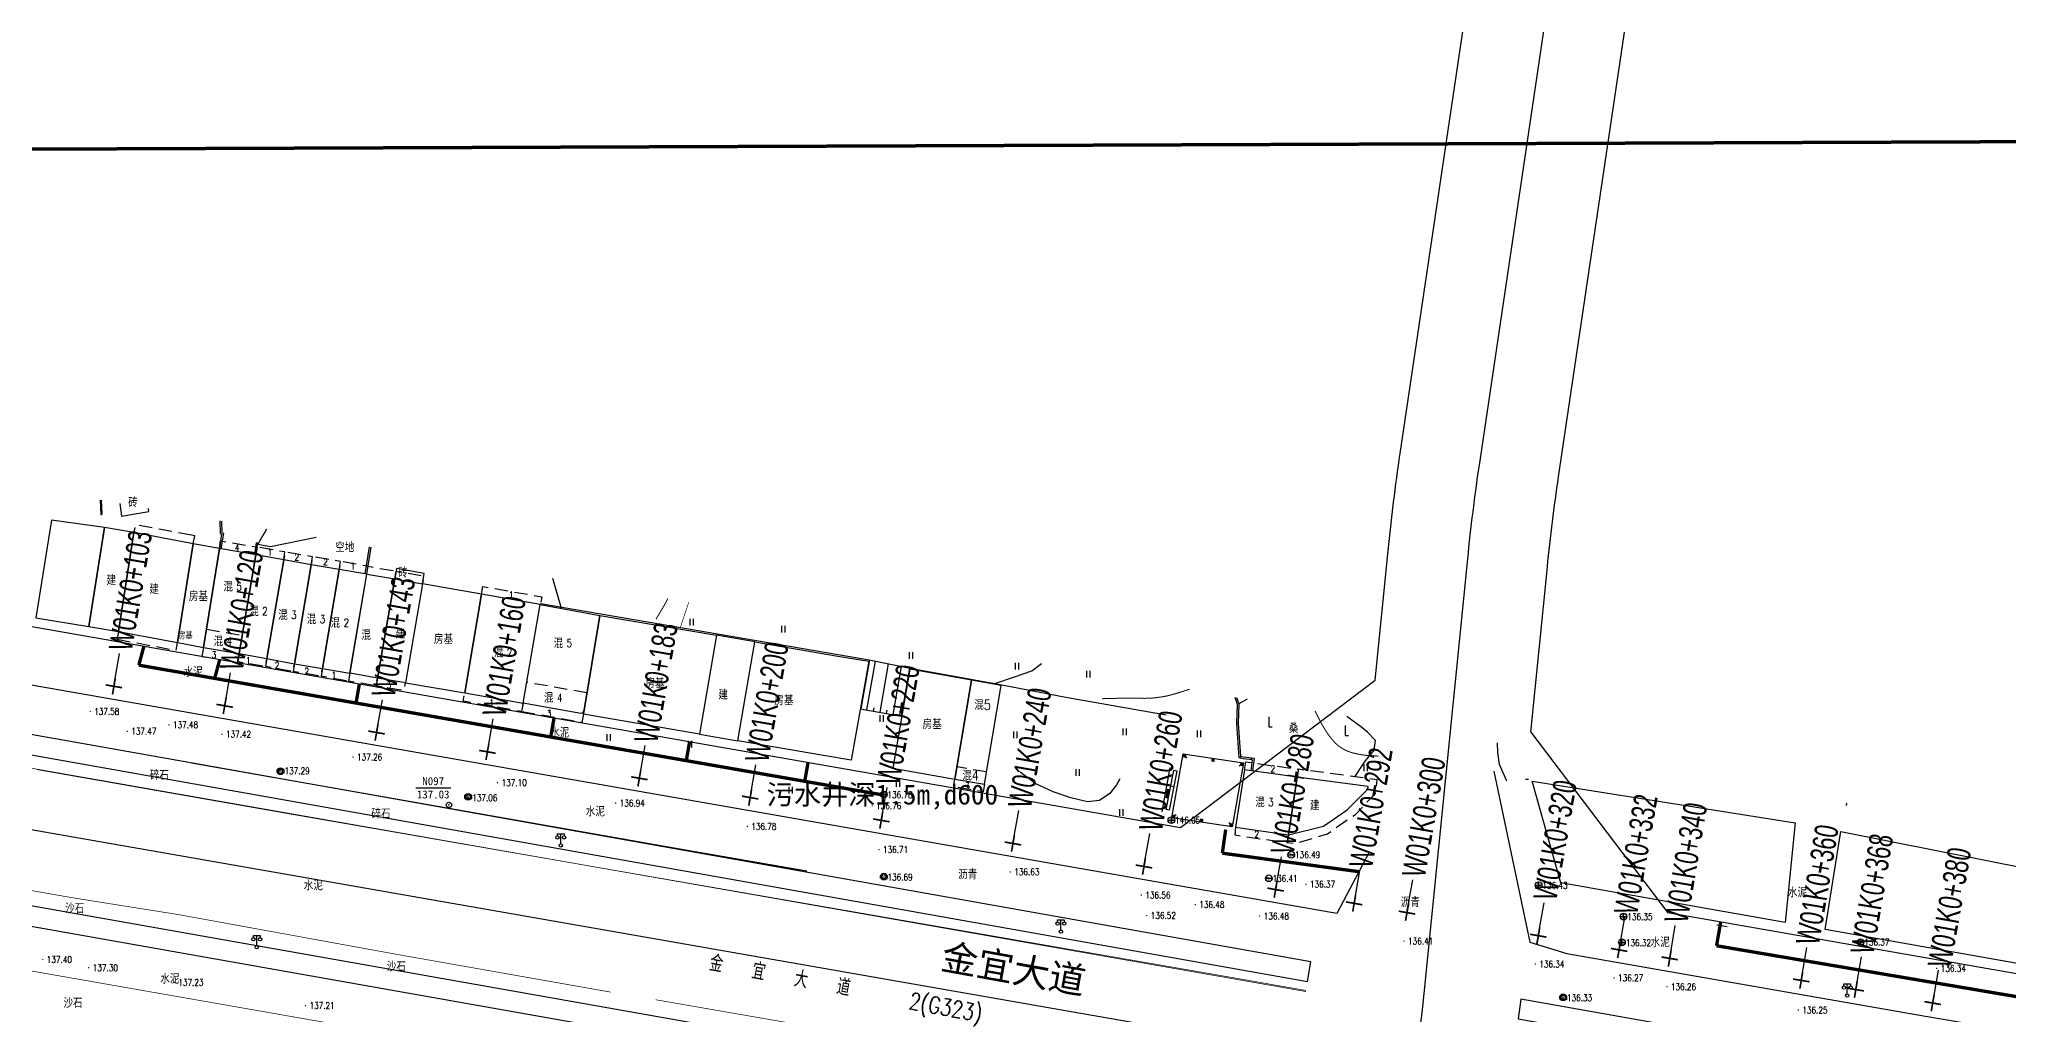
# Model space of a CAD drawing. Extents: x 529262 to 576451, y 2694391 to 2717535.
# Drawn here: x 562092.2 to 562387.5, y 2711026.9 to 2711173.3 of the extents above; entities that cross this region are included whole.
import ezdxf
from ezdxf.enums import TextEntityAlignment as Align
from ezdxf.xclip import XClip

# ---------------------------------------------------------------- set-up
doc = ezdxf.new("R2010")
doc.units = 0
doc.header["$XCLIPFRAME"] = 0
doc.linetypes.add('X5', pattern=[3, 2, -1])
for name, color, linetype in [('a红线图', 1, 'Continuous'), ('COMPONENT', 8, 'Continuous'), ('DGX', 8, 'Continuous'), ('DLDW', 8, 'Continuous'), ('DLSS', 4, 'Continuous'), ('DMTZ', 8, 'Continuous'), ('GCD', 8, 'Continuous'), ('GPSCOMMON', 7, 'Continuous'), ('GXYZ', 8, 'Continuous'), ('JMD', 8, 'Continuous'), ('KZD', 8, 'Continuous'), ('PP-COM', 7, 'Continuous'), ('RD-中线', 40, 'Continuous'), ('RD-红线', 7, 'Continuous'), ('RD-路名', 7, 'Continuous'), ('ZBTZ', 8, 'Continuous'), ('ZJ', 7, 'Continuous'), ('桩号标注_W01-', 7, 'Continuous')]:
    doc.layers.add(name, color=color, linetype=linetype)
doc.layers.add('现状管道深度（物探资料）', color=2, linetype='Continuous', plot=False)
doc.styles.add('HZ', font='rs.shx', dxfattribs={"width": 0.8, "bigfont": 'hztxt.shx'})
doc.styles.add('JieTuHzTxt', font='smsim.shx', dxfattribs={"width": 0.7, "bigfont": 'smfs.shx'})
doc.styles.get("Standard").update_dxf_attribs({"font": '', "height": 2.5, "bigfont": 'smfs.shx'})
doc.styles.add('宋体', font='', dxfattribs={"width": 0.75})
doc.styles.add('等线体', font='simhei.ttf')
doc.styles.add('黑体', font='simhei.ttf')
doc.styles.get('Standard').set_extended_font_data('FangSong_GB2312')
doc.styles.get('宋体').set_extended_font_data('SimSun')
doc.linetypes.add('10421', pattern='A,2,[150,AAA.SHX,S=0.5,R=0,X=0,Y=0.5],1e-11', length=2)
doc.linetypes.add('10422', pattern='A,0.75,[150,AAA.SHX,S=0.5,R=0,X=0,Y=0.5],1.5,[177,AAA.SHX,S=1,R=0,X=0,Y=0.4],0.75', length=3)
doc.linetypes.add('1161', pattern='A,0,[149,AAA.SHX,S=0.15,R=0,X=0,Y=0],-1.6', length=1.6)

# ---------------------------------------------------------------- blocks, each defined once
blk = doc.blocks.new('A$C19FD0107')
at = {"layer": 'RD-中线', "color": 8}
for points in [[(-8698.14, 16639.51), (-8691.6, 16704.73, -0.011785), (-8689.86, 16718.77), (-8665.89, 16880.54, -0.006121), (-8664.72, 16887.79), (-8640.36, 17028.4)], [(-8908.74, 15466.11), (-8808.43, 16020.05, -0.020164), (-8803.17, 16043.65), (-8800.37, 16054.19, 0.021843), (-8794.75, 16079.78), (-8712.6, 16551.51, 0.012582), (-8710.38, 16566.44), (-8701.41, 16616.17, 0.019649), (-8698.14, 16639.51)]]:
    blk.add_lwpolyline(points, format="xyb", dxfattribs=at)
blk.add_lwpolyline([(-9929.43, 16843.06), (-8702.79, 16628.34)], dxfattribs=at)
at = {"layer": 'RD-红线', "color": 8}
for points in [[(-8705.48, 16686.51), (-8703.54, 16705.93, -0.011785), (-8701.73, 16720.52), (-8677.76, 16882.3, -0.006121), (-8676.55, 16889.84), (-8656.47, 17005.74)], [(-8682.15, 16678.71), (-8679.66, 16703.54, -0.011785), (-8677.98, 16717.01), (-8654.02, 16878.78, -0.006121), (-8652.9, 16885.74), (-8633.69, 16996.63)], [(-8734.67, 16664.38), (-8705.48, 16686.51, 0.435864)], [(-8682.15, 16678.71), (-8661.58, 16651.59, 0.392904)]]:
    blk.add_lwpolyline(points, format="xyb", dxfattribs=at)
for points in [[(-8946.16, 16701.4), (-8734.67, 16664.38)], [(-8471.5, 16618.33), (-8661.58, 16651.59)]]:
    blk.add_lwpolyline(points, dxfattribs=at)
blk = doc.blocks.new('GC200')
at = {"linetype": 'Continuous', "const_width": 0.2, "flags": 128}
blk.add_lwpolyline([(-0.1, 0, 1), (0.1, 0, 1)], format="xyb", close=True, dxfattribs=at)
blk = doc.blocks.new('gc097')
at = {"color": 8}
for p, q in [((-1, 2.9), (-1, 3.5)), ((-1, 3.5), (1, 3.5)), ((0, 0.5), (0, 3.5)), ((1, 3.5), (1, 2.9))]:
    blk.add_line(p, q, dxfattribs=at)
for centre in [(-1, 2.4), (0, 0), (1, 2.4)]:
    blk.add_circle(centre, 0.5, dxfattribs=at)
blk = doc.blocks.new('gc121')
at = {"color": 8}
for p, q in [((-0.5, -1), (-0.5, 1)), ((0.5, -1), (0.5, 1))]:
    blk.add_line(p, q, dxfattribs=at)
blk = doc.blocks.new('gc117')
at = {"color": 8}
blk.add_circle((0, 0), 0.8, dxfattribs=at)
blk.add_point((0, 0), dxfattribs=at)
blk = doc.blocks.new('gc002')
at = {"color": 8, "const_width": 1}
blk.add_lwpolyline([(-0.5, 0), (0.5, 0)], dxfattribs=at)
blk = doc.blocks.new('gc205')
for p, q in [((0, 3), (0, 0)), ((0, 0), (1, 0))]:
    blk.add_line(p, q)
blk = doc.blocks.new('gcbj0109')
at = {"linetype": 'Continuous'}
for radius in [1, 0.645]:
    blk.add_circle((0, 0), radius, dxfattribs=at)
blk = doc.blocks.new('gcbj0102')
for p, q in [((-1, 0), (1, 0)), ((0, -1), (0, 1))]:
    blk.add_line(p, q)
blk.add_circle((0, 0), 1)
blk = doc.blocks.new('gcbj0101')
blk.add_line((-1, 0), (1, 0))
blk.add_circle((0, 0), 1)

msp = doc.modelspace()

# ---------------------------------------------------------------- linework, layer by layer
at = {"const_width": 0.5}
msp.add_lwpolyline([(561921.778, 2711219.288), (561769.676, 2711219.489), (561769.882, 2710648.234), (562301.527, 2710648.389), (562301.432, 2710720.66), (562546.62, 2710719.562), (562546.718, 2711158.506), (561922.133, 2711156.158), (561921.778, 2711219.288)], dxfattribs=at)
at = {"layer": 'a红线图', "color": 8, "lineweight": 0, "elevation": 137.005}
msp.add_lwpolyline([(562282.12, 2711030.417), (562014.729, 2711077.24)], dxfattribs=at)
msp.add_lwpolyline([(562282.12, 2711030.417), (562014.729, 2711077.24)], dxfattribs=at)
at = {"layer": 'DGX', "color": 252, "linetype": 'Continuous', "const_width": 0.15, "elevation": 135}
for points in [[(562186.429, 2711089.353), (562186.29, 2711089.084), (562186.062, 2711088.657), (562185.815, 2711088.214), (562185.551, 2711087.754), (562185.268, 2711087.278), (562184.968, 2711086.784), (562184.649, 2711086.275)], [(562292.961, 2711065.727), (562292.37, 2711065.745), (562291.804, 2711065.777), (562291.263, 2711065.823), (562290.748, 2711065.883), (562290.258, 2711065.957), (562289.794, 2711066.045), (562289.355, 2711066.146), (562288.942, 2711066.262), (562288.55, 2711066.395), (562288.176, 2711066.549), (562287.82, 2711066.724), (562287.482, 2711066.92), (562287.162, 2711067.137), (562286.86, 2711067.374), (562286.575, 2711067.633), (562286.309, 2711067.912), (562286.054, 2711068.209), (562285.805, 2711068.519), (562285.56, 2711068.843), (562285.322, 2711069.181), (562285.089, 2711069.532), (562284.861, 2711069.897), (562284.639, 2711070.276), (562284.422, 2711070.668), (562284.209, 2711071.07), (562284, 2711071.476), (562283.793, 2711071.886), (562283.59, 2711072.3), (562283.502, 2711072.485)]]:
    msp.add_lwpolyline(points, dxfattribs=at)
at = {"layer": 'DGX', "color": 252, "linetype": 'Continuous', "const_width": 0.15, "flags": 128}
msp.add_lwpolyline([(562264.667, 2711075.758), (562263.678, 2711075.43), (562262.791, 2711075.151), (562262.054, 2711074.938), (562261.466, 2711074.79), (562260.952, 2711074.683), (562260.44, 2711074.593), (562259.929, 2711074.519), (562259.419, 2711074.461), (562258.909, 2711074.419), (562258.401, 2711074.394), (562257.893, 2711074.384), (562257.387, 2711074.392), (562256.853, 2711074.404), (562256.263, 2711074.411), (562255.618, 2711074.412), (562254.918, 2711074.407), (562254.162, 2711074.396), (562253.35, 2711074.38), (562252.482, 2711074.358), (562251.56, 2711074.33)], dxfattribs=at)
at = {"layer": 'DLSS', "color": 8, "linetype": 'Continuous', "const_width": 0.1, "elevation": 136.145, "flags": 128}
for points in [[(562114.998, 2711059.624), (562091.941, 2711063.67), (562091.833, 2711063.689)], [(562206.582, 2711043.69), (562129.999, 2711056.992), (562114.998, 2711059.624)], [(562272.421, 2711032.254), (562206.582, 2711043.69)], [(562282.142, 2711030.546), (562272.421, 2711032.254)]]:
    msp.add_lwpolyline(points, dxfattribs=at)
at = {"layer": 'DLSS', "color": 8, "linetype": 'Continuous', "const_width": 0.1}
msp.add_lwpolyline([(561966.248, 2711055.341), (562202.277, 2711013.967)], dxfattribs=at)
at = {"layer": 'DLSS', "color": 8, "linetype": 'Continuous', "const_width": 0.1, "flags": 128}
for points in [[(562114.998, 2711041.579), (562113.044, 2711041.935), (562097.222, 2711044.451), (562087.687, 2711046.115)], [(562177.842, 2711030.305), (562145.604, 2711036), (562114.998, 2711041.579)], [(562203.99, 2711025.793), (562184.585, 2711029.163), (562184.585, 2711029.163)]]:
    msp.add_lwpolyline(points, dxfattribs=at)
at = {"layer": 'DMTZ'}
for p, q in [((562216.28, 2711072.654, 136.657), (562217.57, 2711079.955, 136.657)), ((562218.25, 2711072.307, 136.657), (562219.531, 2711079.558, 136.657)), ((562220.22, 2711071.959, 136.657), (562221.492, 2711079.161, 136.657))]:
    msp.add_line(p, q, dxfattribs=at)
at = {"layer": 'DMTZ', "linetype": 'Continuous'}
for p, q in [((562217.265, 2711072.48, 136.657), (562217.352, 2711072.973, 136.657)), ((562219.235, 2711072.133, 136.657), (562219.322, 2711072.625, 136.657)), ((562221.204, 2711071.785, 136.657), (562221.291, 2711072.277, 136.657))]:
    msp.add_line(p, q, dxfattribs=at)
at = {"layer": 'DMTZ', "linetype": '10422'}
msp.add_lwpolyline([(562167.345, 2711088.641), (562211.978, 2711080.947)], dxfattribs=at)
at = {"layer": 'DMTZ', "linetype": '10422', "flags": 128}
for points in [[(562211.978, 2711080.947), (562216.627, 2711080.146)], [(562221.497, 2711071.733), (562222.743, 2711078.907)], [(562222.743, 2711078.907), (562231.864, 2711077.282), (562236.543, 2711076.435)], [(562236.543, 2711076.435), (562246.138, 2711074.575), (562261.166, 2711071.922)]]:
    msp.add_lwpolyline(points, dxfattribs=at)
at = {"layer": 'DMTZ', "linetype": '10422', "elevation": 135.889, "flags": 128}
msp.add_lwpolyline([(562216.677, 2711080.146), (562215.381, 2711072.813)], dxfattribs=at)
at = {"layer": 'DMTZ', "linetype": '10421', "elevation": 134.716, "flags": 128}
msp.add_lwpolyline([(562235.453, 2711076.632), (562238.434, 2711077.609), (562241.036, 2711078.5), (562242.445, 2711079.619)], dxfattribs=at)
at = {"layer": 'DMTZ', "linetype": 'Continuous', "elevation": 136.657, "flags": 128}
msp.add_lwpolyline([(562215.296, 2711072.828), (562221.497, 2711071.733)], dxfattribs=at)
at = {"layer": 'DMTZ', "linetype": '10421', "flags": 128}
for points in [[(562312.273, 2711061.971), (562311.148, 2711064.447), (562310.923, 2711066.282), (562310.862, 2711067.731)], [(562254.235, 2711062.329), (562253.696, 2711061.407), (562252.731, 2711060.13), (562251.167, 2711059.06), (562249.347, 2711058.854), (562246.877, 2711059.472), (562244.211, 2711060.341), (562241.623, 2711061.538), (562239.28, 2711063.328)], [(562261.724, 2711064.02), (562260.533, 2711057.373)]]:
    msp.add_lwpolyline(points, dxfattribs=at)
at = {"layer": 'GPSCOMMON', "const_width": 0.5}
for points in [[(562107.093, 2711079.366), (562107.855, 2711082.197)], [(562118.466, 2711077.381), (562119.231, 2711080.218)], [(562107.093, 2711079.366), (562218.769, 2711059.875)], [(562139.669, 2711073.68), (562140.169, 2711076.541)], [(562168.857, 2711068.586), (562169.38, 2711071.514)], [(562189.195, 2711065.037), (562189.691, 2711067.872)], [(562206.961, 2711061.936), (562207.456, 2711064.763)], [(562269.588, 2711051.15), (562270.087, 2711054.687)], [(562269.588, 2711051.15), (562290.25, 2711048.352)], [(562343.705, 2711037.259), (562344.326, 2711040.807)], [(562343.705, 2711037.259), (562415.335, 2711025.102), (562416.244, 2711027.615)]]:
    msp.add_lwpolyline(points, dxfattribs=at)
at = {"layer": 'JMD', "linetype": 'Continuous'}
for p, q in [((562101.385, 2711101.98), (562101.535, 2711101.986)), ((562119.168, 2711096.848), (562119.415, 2711096.808)), ((562124.629, 2711097.214), (562124.827, 2711097.186)), ((562271.959, 2711070.641), (562271.71, 2711070.623)), ((562263.734, 2711066.051), (562264.2, 2711065.401)), ((562272.319, 2711065.654), (562272.253, 2711065.413)), ((562273.89, 2711065.422), (562273.865, 2711065.173)), ((562262.795, 2711063.444), (562262.304, 2711063.539)), ((562272.786, 2711064.693), (562272.135, 2711064.227)), ((562274.138, 2711063.508), (562273.89, 2711063.542)), ((562274.138, 2711063.508), (562273.94, 2711063.536)), ((562262.345, 2711061.108), (562261.854, 2711061.203)), ((562315.039, 2711062.28), (562315.489, 2711062.264)), ((562261.671, 2711057.604), (562261.18, 2711057.699)), ((562262.006, 2711056.48), (562262.656, 2711056.946)), ((562271.058, 2711055.122), (562270.592, 2711055.772))]:
    msp.add_line(p, q, dxfattribs=at)
at = {"layer": 'JMD', "linetype": 'Continuous', "flags": 128}
for points in [[(562101.301, 2711104.146), (562101.385, 2711101.98)], [(562101.452, 2711104.119), (562101.535, 2711101.986)], [(562104.263, 2711103.631), (562104.505, 2711101.704), (562108.609, 2711102.446), (562108.566, 2711102.883)], [(562119.267, 2711101.024), (562119.277, 2711099.103), (562119.516, 2711099.02), (562119.168, 2711096.848)], [(562119.517, 2711100.98), (562119.526, 2711099.281), (562119.796, 2711099.187), (562119.415, 2711096.808)], [(562114.998, 2711097.609), (562106.348, 2711099.246), (562104.027, 2711084.437), (562112.904, 2711082.768), (562114.998, 2711096.007)], [(562114.998, 2711096.007), (562112.904, 2711082.768), (562114.998, 2711082.359)], [(562114.998, 2711096.007), (562115.244, 2711097.562), (562114.998, 2711097.609)], [(562114.998, 2711082.359), (562116.789, 2711082.01), (562119.168, 2711096.848), (562115.244, 2711097.562), (562114.998, 2711096.007)], [(562125.037, 2711097.636), (562124.697, 2711097.699), (562124.456, 2711095.973)], [(562125.001, 2711097.439), (562124.866, 2711097.464), (562124.654, 2711095.945)], [(562141.044, 2711093.05), (562141.708, 2711097.124)], [(562141.291, 2711093.008), (562141.954, 2711097.082)], [(562209.785, 2711065.806), (562196.951, 2711068.025), (562199.49, 2711082.864), (562211.947, 2711080.732)], [(562211.947, 2711080.732), (562216.553, 2711079.944), (562213.929, 2711065.089), (562209.785, 2711065.806)], [(562273.89, 2711063.542), (562274.113, 2711065.148), (562272.706, 2711065.289), (562272.082, 2711065.459)], [(562274.138, 2711063.508), (562274.397, 2711065.371), (562272.752, 2711065.536), (562272.319, 2711065.654)]]:
    msp.add_lwpolyline(points, dxfattribs=at)
for points in [[(562091.631, 2711086.467), (562099.588, 2711085.184), (562101.94, 2711100.014), (562093.984, 2711101.124)], [(562101.941, 2711100.009), (562099.585, 2711085.187), (562104.027, 2711084.437), (562106.348, 2711099.246)], [(562119.168, 2711096.848), (562116.789, 2711082.01), (562122.129, 2711081.1), (562124.654, 2711095.94)], [(562124.654, 2711095.94), (562122.129, 2711081.1), (562126.305, 2711080.35), (562128.83, 2711095.19)], [(562126.305, 2711080.35), (562130.421, 2711079.585), (562132.946, 2711094.425), (562128.83, 2711095.19)], [(562130.421, 2711079.585), (562134.617, 2711078.872), (562137.142, 2711093.712), (562132.946, 2711094.425)], [(562134.617, 2711078.872), (562138.759, 2711078.155), (562141.291, 2711093.008), (562137.142, 2711093.712)], [(562141.291, 2711093.008), (562145.47, 2711092.324), (562142.888, 2711077.432), (562138.766, 2711078.168)], [(562142.888, 2711077.432), (562145.47, 2711092.324), (562149.645, 2711091.577), (562147.086, 2711076.721)], [(562149.645, 2711091.577), (562149.899, 2711093.122), (562145.727, 2711093.856), (562145.47, 2711092.324)], [(562147.086, 2711076.721), (562155.962, 2711075.205), (562158.469, 2711090.005), (562149.645, 2711091.577)], [(562155.962, 2711075.205), (562164.718, 2711073.649), (562167.306, 2711088.446), (562158.469, 2711090.005)], [(562176.253, 2711086.84), (562193.73, 2711083.849), (562191.166, 2711069.025), (562173.759, 2711072.035)], [(562196.951, 2711068.025), (562199.49, 2711082.864), (562193.73, 2711083.849), (562191.166, 2711069.025)], [(562231.978, 2711077.099), (562222.733, 2711078.754), (562220.19, 2711063.894), (562229.463, 2711062.278)], [(562231.978, 2711077.099), (562229.463, 2711062.278), (562233.899, 2711061.513), (562236.414, 2711076.334)], [(562280.814, 2711062.581), (562272.914, 2711063.678), (562271.552, 2711055.034), (562279.493, 2711053.92)], [(562280.814, 2711062.581), (562279.493, 2711053.92), (562284.743, 2711055.191), (562288.303, 2711057.651), (562291.416, 2711060.757), (562291.469, 2711061.153)], [(562355.505, 2711055.722), (562353.987, 2711040.746), (562320.331, 2711046.698), (562316.077, 2711061.933)], [(562418.977, 2711043.15), (562416.812, 2711029.635), (562360.006, 2711039.681), (562362.354, 2711054.413)]]:
    msp.add_lwpolyline(points, close=True, dxfattribs=at)
at = {"layer": 'JMD', "linetype": 'X5', "flags": 128}
for points in [[(562114.998, 2711098.852), (562106.575, 2711100.446), (562106.348, 2711099.246)], [(562115.244, 2711097.562), (562115.471, 2711098.762), (562114.998, 2711098.852)], [(562128.83, 2711095.19), (562129.015, 2711096.354), (562124.839, 2711097.076), (562124.654, 2711095.94)], [(562132.946, 2711094.425), (562133.139, 2711095.641), (562129.015, 2711096.354), (562128.83, 2711095.19)], [(562137.142, 2711093.712), (562137.332, 2711094.916), (562133.139, 2711095.641), (562132.946, 2711094.425)], [(562141.291, 2711093.008), (562141.478, 2711094.199), (562137.332, 2711094.916), (562137.142, 2711093.712)], [(562141.291, 2711093.008), (562141.478, 2711094.199), (562145.663, 2711093.475), (562145.47, 2711092.324)], [(562145.47, 2711092.324), (562145.663, 2711093.475), (562149.838, 2711092.753), (562149.645, 2711091.577)], [(562158.469, 2711090.005), (562158.705, 2711091.175), (562167.542, 2711089.616), (562167.306, 2711088.446)], [(562122.129, 2711081.1), (562121.928, 2711079.924), (562126.103, 2711079.195), (562126.305, 2711080.35)], [(562126.305, 2711080.35), (562126.103, 2711079.195), (562130.227, 2711078.476), (562130.421, 2711079.585)], [(562130.421, 2711079.585), (562130.227, 2711078.476), (562134.42, 2711077.744), (562134.617, 2711078.872)], [(562134.617, 2711078.872), (562134.42, 2711077.744), (562138.561, 2711077.021), (562138.766, 2711078.168)], [(562138.759, 2711078.155), (562138.561, 2711077.021), (562142.69, 2711076.3), (562142.888, 2711077.432)], [(562142.888, 2711077.432), (562142.69, 2711076.3), (562146.89, 2711075.567), (562147.086, 2711076.721)], [(562164.718, 2711073.649), (562164.492, 2711072.387), (562155.736, 2711073.943), (562155.962, 2711075.205)], [(562173.858, 2711072.618), (562173.51, 2711070.777), (562164.492, 2711072.387), (562164.718, 2711073.649)], [(562234.208, 2711063.336), (562229.77, 2711064.089)], [(562272.914, 2711063.678), (562273.099, 2711064.864), (562281.007, 2711063.739), (562280.814, 2711062.581)], [(562233.899, 2711061.513), (562233.705, 2711060.356), (562229.269, 2711061.121), (562229.463, 2711062.278)], [(562363.203, 2711058.636), (562363.153, 2711058.329)], [(562271.552, 2711055.034), (562271.44, 2711053.885), (562279.331, 2711052.728), (562279.493, 2711053.92)]]:
    msp.add_lwpolyline(points, dxfattribs=at)
for points, elevation in [([(562119.168, 2711096.848), (562119.361, 2711098.024), (562124.839, 2711097.076), (562124.654, 2711095.94)], 137.32), ([(562117.228, 2711084.753), (562122.595, 2711083.84)], 137.294), ([(562116.789, 2711082.01), (562116.561, 2711080.673), (562121.901, 2711079.763), (562122.129, 2711081.1)], 137.32), ([(562174.294, 2711075.207), (562165.266, 2711076.786)], 136.934)]:
    msp.add_lwpolyline(points, dxfattribs=dict(at, elevation=elevation))
at = {"layer": 'JMD', "linetype": 'Continuous', "elevation": -526.821, "flags": 128}
msp.add_lwpolyline([(562133.706, 2711098.515), (562126.823, 2711097.122), (562124.932, 2711097.451), (562126.276, 2711099.806)], dxfattribs=at)
at = {"layer": 'JMD', "linetype": 'Continuous', "flags": 128}
msp.add_lwpolyline([(562167.306, 2711088.446), (562176.253, 2711086.84), (562173.858, 2711072.618, -0.2935074), (562173.388, 2711072.101), (562164.718, 2711073.649)], format="xyb", close=True, dxfattribs=at)
at = {"layer": 'JMD', "linetype": 'X5'}
msp.add_lwpolyline([(562104.027, 2711084.437), (562103.831, 2711083.259), (562112.683, 2711081.595), (562112.904, 2711082.768)], dxfattribs=at)
at = {"layer": 'JMD', "linetype": 'Continuous'}
for points in [[(562271.441, 2711074.581), (562271.803, 2711073.515), (562271.707, 2711070.655), (562272.082, 2711065.459)], [(562271.722, 2711074.532), (562272.055, 2711073.552), (562271.958, 2711070.66), (562272.319, 2711065.654)], [(562261.18, 2711057.699), (562262.304, 2711063.539)], [(562261.671, 2711057.604), (562262.795, 2711063.444)], [(562363.205, 2711058.635), (562363.16, 2711058.363)]]:
    msp.add_lwpolyline(points, dxfattribs=at)
msp.add_lwpolyline([(562271.058, 2711055.122), (562262.006, 2711056.48), (562263.734, 2711066.051), (562272.786, 2711064.693)], close=True, dxfattribs=at)
at = {"layer": 'JMD', "linetype": 'X5', "flags": 128}
msp.add_lwpolyline([(562279.493, 2711053.92), (562279.385, 2711052.735), (562280.529, 2711052.595), (562285.345, 2711054.065), (562289.538, 2711056.978), (562292.553, 2711060.121), (562292.814, 2711062.164), (562281.007, 2711063.739), (562280.814, 2711062.581)], close=True, dxfattribs=at)
at = {"layer": 'KZD', "linetype": 'Continuous'}
msp.add_line((562148.614, 2711060.964, 137.028), (562153.864, 2711060.964, 137.028), dxfattribs=at)
at = {"layer": 'ZBTZ', "linetype": '1161', "flags": 128}
for points in [[(562291.59, 2711051.296), (562286.759, 2711042.089), (561829.941, 2711122.017)], [(562216.627, 2711080.146), (562222.749, 2711078.907)], [(562114.998, 2711064.705), (562189.093, 2711051.677), (562207.279, 2711048.501)], [(562310.328, 2711063.45), (562315.702, 2711037.821), (562321.233, 2711036.112), (562375.051, 2711026.697), (562418.608, 2711019.281), (562538.399, 2710997.696), (562541.589, 2711006.267)]]:
    msp.add_lwpolyline(points, dxfattribs=at)
at = {"layer": 'ZBTZ', "linetype": '1161'}
for points in [[(562170.47, 2711087.878), (562169.166, 2711092.353)], [(562273.323, 2711074.254), (562272.055, 2711073.552)], [(562292.509, 2711068.127), (562291.365, 2711069.321), (562290.511, 2711070), (562288.243, 2711071.661)]]:
    msp.add_lwpolyline(points, dxfattribs=at)
at = {"layer": 'ZBTZ', "linetype": 'Continuous', "const_width": 0.1, "flags": 128}
msp.add_lwpolyline([(562189.568, 2711088.808), (562189.139, 2711087.524), (562188.324, 2711085.081)], dxfattribs=at)
at = {"layer": 'ZBTZ', "linetype": '1161', "flags": 128}
for points in [[(562282.869, 2711034.857), (562106.134, 2711066.274), (562020.813, 2711081.357), (562020.256, 2711078.442), (562020.256, 2711078.442), (562105.61, 2711063.32), (562282.37, 2711031.899)], [(562283.989, 2711009.059), (562025.363, 2711054.865), (562024.807, 2711051.914), (562283.465, 2711006.105)], [(562535.703, 2710989.913), (562314.36, 2711029.257), (562313.934, 2711026.288), (562535.177, 2710986.959)]]:
    msp.add_lwpolyline(points, close=True, dxfattribs=at)
at = {"layer": 'ZBTZ', "linetype": '1161', "elevation": 134.457, "flags": 128}
msp.add_lwpolyline([(562292.509, 2711068.127), (562292.327, 2711066.606), (562290.836, 2711064.8), (562289.418, 2711062.617)], dxfattribs=at)
at = {"layer": 'ZBTZ', "linetype": '1161', "ltscale": 0.5, "flags": 128}
msp.add_lwpolyline([(562343.737, 2711040.399), (562345.272, 2711040.158)], dxfattribs=at)
at = {"layer": '桩号标注_W01-'}
for p, q in [((562103.357, 2711076.191), (562104.209, 2711081.118)), ((562119.974, 2711073.266), (562120.84, 2711078.191)), ((562142.751, 2711069.258), (562143.618, 2711074.182)), ((562159.373, 2711066.362), (562160.231, 2711071.288)), ((562182.157, 2711062.394), (562183.015, 2711067.319)), ((562198.78, 2711059.498), (562199.638, 2711064.424)), ((562218.441, 2711056.073), (562219.299, 2711060.999)), ((562238.182, 2711052.607), (562239.047, 2711057.532)), ((562257.839, 2711049.157), (562258.703, 2711054.081)), ((562277.58, 2711045.691), (562278.444, 2711050.616)), ((562289.357, 2711043.624), (562290.221, 2711048.548)), ((562297.278, 2711042.231), (562298.144, 2711047.156)), ((562316.976, 2711038.769), (562317.842, 2711043.694)), ((562329.086, 2711036.641), (562329.952, 2711041.565)), ((562336.684, 2711035.366), (562337.512, 2711040.297)), ((562356.409, 2711032.057), (562357.236, 2711036.988)), ((562364.591, 2711030.685), (562365.418, 2711035.616)), ((562376.118, 2711028.661), (562376.983, 2711033.585))]:
    msp.add_line(p, q, dxfattribs=at)
at = {"layer": '桩号标注_W01-', "const_width": 0.25}
for points in [[(562103.57, 2711077.423), (562103.144, 2711074.959)], [(562104.589, 2711075.978), (562102.125, 2711076.404)], [(562120.19, 2711074.498), (562119.757, 2711072.035)], [(562121.205, 2711073.05), (562118.743, 2711073.483)], [(562143.982, 2711069.041), (562141.52, 2711069.475)], [(562142.968, 2711070.489), (562142.535, 2711068.027)], [(562160.605, 2711066.148), (562158.142, 2711066.577)], [(562159.588, 2711067.594), (562159.159, 2711065.131)], [(562183.388, 2711062.179), (562180.925, 2711062.608)], [(562182.371, 2711063.625), (562181.942, 2711061.162)], [(562200.011, 2711059.283), (562197.549, 2711059.712)], [(562198.995, 2711060.729), (562198.566, 2711058.266)], [(562218.656, 2711057.304), (562218.227, 2711054.841)], [(562219.673, 2711055.858), (562217.21, 2711056.287)], [(562238.398, 2711053.839), (562237.966, 2711051.376)], [(562239.413, 2711052.391), (562236.951, 2711052.824)], [(562259.07, 2711048.94), (562256.608, 2711049.373)], [(562258.055, 2711050.388), (562257.623, 2711047.925)], [(562278.811, 2711045.475), (562276.348, 2711045.907)], [(562277.796, 2711046.922), (562277.363, 2711044.46)], [(562289.573, 2711044.855), (562289.141, 2711042.392)], [(562290.588, 2711043.407), (562288.126, 2711043.84)], [(562298.509, 2711042.015), (562296.047, 2711042.448)], [(562297.494, 2711043.463), (562297.062, 2711041)], [(562318.207, 2711038.553), (562315.745, 2711038.986)], [(562317.193, 2711040), (562316.76, 2711037.538)], [(562330.317, 2711036.424), (562327.855, 2711036.857)], [(562329.303, 2711037.872), (562328.87, 2711035.41)], [(562336.891, 2711036.599), (562336.478, 2711034.133)], [(562337.917, 2711035.159), (562335.452, 2711035.573)], [(562356.616, 2711033.29), (562356.202, 2711030.825)], [(562357.642, 2711031.851), (562355.176, 2711032.264)], [(562365.824, 2711030.478), (562363.358, 2711030.892)], [(562364.798, 2711031.918), (562364.384, 2711029.452)], [(562376.334, 2711029.892), (562375.902, 2711027.43)], [(562377.349, 2711028.445), (562374.887, 2711028.877)]]:
    msp.add_lwpolyline(points, dxfattribs=at)

# ---------------------------------------------------------------- block references
at = {"layer": 'COMPONENT', "linetype": 'Continuous', "xscale": 0.5, "yscale": 0.5}
for name, p in [('gcbj0109', (562128.35, 2711063.441)), ('gcbj0109', (562156.498, 2711059.613)), ('gcbj0102', (562218.817, 2711059.955)), ('gcbj0102', (562261.942, 2711056.103)), ('gcbj0101', (562279.913, 2711050.92)), ('gcbj0109', (562218.819, 2711047.628)), ('gcbj0101', (562276.558, 2711047.381)), ('gcbj0102', (562317.024, 2711046.358)), ('gcbj0102', (562329.738, 2711041.631)), ('gcbj0102', (562329.521, 2711037.772)), ('gcbj0102', (562365.274, 2711037.795)), ('gcbj0109', (562320.706, 2711029.513))]:
    msp.add_blockref(name, p, dxfattribs=at)
at = {"layer": 'DLDW', "color": 252, "linetype": 'Continuous', "xscale": 0.5, "yscale": 0.5, "zscale": 0.5}
for p in [(562170.359, 2711052.323), (562245.382, 2711039.383), (562124.767, 2711037.046), (562363.298, 2711029.774)]:
    msp.add_blockref('gc097', p, dxfattribs=at)
at = {"layer": 'GCD', "linetype": 'Continuous'}
ref = msp.add_blockref('GC200', (562099.798, 2711072.422, 137.577), dxfattribs=dict(at, xscale=0.5, yscale=0.5, zscale=0.5))
ref.add_attrib('height', '137.58', dxfattribs={"linetype": 'Continuous', "height": 1, "style": 'HZ', "width": 0.8}).set_placement((562100.398, 2711072.422, 137.577), align=Align.MIDDLE_LEFT)
ref = msp.add_blockref('GC200', (562105.355, 2711069.438, 137.474), dxfattribs=dict(at, xscale=0.5, yscale=0.5, zscale=0.5))
ref.add_attrib('height', '137.47', dxfattribs={"linetype": 'Continuous', "height": 1, "style": 'HZ', "width": 0.8}).set_placement((562105.955, 2711069.438, 137.474), align=Align.MIDDLE_LEFT)
ref = msp.add_blockref('GC200', (562111.613, 2711070.408, 137.48), dxfattribs=dict(at, xscale=0.5, yscale=0.5, zscale=0.5))
ref.add_attrib('height', '137.48', dxfattribs={"linetype": 'Continuous', "height": 1, "style": 'HZ', "width": 0.8}).set_placement((562112.213, 2711070.408, 137.48), align=Align.MIDDLE_LEFT)
ref = msp.add_blockref('GC200', (562119.562, 2711068.997, 137.42), dxfattribs=dict(at, xscale=0.5, yscale=0.5, zscale=0.5))
ref.add_attrib('height', '137.42', dxfattribs={"linetype": 'Continuous', "height": 1, "style": 'HZ', "width": 0.8}).set_placement((562120.162, 2711068.997, 137.42), align=Align.MIDDLE_LEFT)
ref = msp.add_blockref('GC200', (562139.225, 2711065.572, 137.26), dxfattribs=dict(at, xscale=0.5, yscale=0.5, zscale=0.5))
ref.add_attrib('height', '137.26', dxfattribs={"linetype": 'Continuous', "height": 1, "style": 'HZ', "width": 0.8}).set_placement((562139.825, 2711065.572, 137.26), align=Align.MIDDLE_LEFT)
ref = msp.add_blockref('GC200', (562128.354, 2711063.491, 137.29), dxfattribs=dict(at, xscale=0.5, yscale=0.5, zscale=0.5))
ref.add_attrib('height', '137.29', dxfattribs={"linetype": 'Continuous', "height": 1, "style": 'HZ', "width": 0.8}).set_placement((562128.954, 2711063.491, 137.29), align=Align.MIDDLE_LEFT)
ref = msp.add_blockref('GC200', (562156.498, 2711059.477, 137.059), dxfattribs=dict(at, xscale=0.5, yscale=0.5, zscale=0.5))
ref.add_attrib('height', '137.06', dxfattribs={"linetype": 'Continuous', "height": 1, "style": 'HZ', "width": 0.8}).set_placement((562157.098, 2711059.477, 137.059), align=Align.MIDDLE_LEFT)
ref = msp.add_blockref('GC200', (562160.892, 2711061.731, 137.1), dxfattribs=dict(at, xscale=0.5, yscale=0.5, zscale=0.5))
ref.add_attrib('height', '137.10', dxfattribs={"linetype": 'Continuous', "height": 1, "style": 'HZ', "width": 0.8}).set_placement((562161.492, 2711061.731, 137.1), align=Align.MIDDLE_LEFT)
ref = msp.add_blockref('GC200', (562218.769, 2711059.925, 136.777), dxfattribs=dict(at, xscale=0.5, yscale=0.5, zscale=0.5))
ref.add_attrib('height', '136.78', dxfattribs={"linetype": 'Continuous', "height": 1, "style": 'HZ', "width": 0.8}).set_placement((562219.369, 2711059.925, 136.777), align=Align.MIDDLE_LEFT)
ref = msp.add_blockref('GC200', (562178.611, 2711058.661, 136.94), dxfattribs=dict(at, xscale=0.5, yscale=0.5, zscale=0.5))
ref.add_attrib('height', '136.94', dxfattribs={"linetype": 'Continuous', "height": 1, "style": 'HZ', "width": 0.8}).set_placement((562179.211, 2711058.661, 136.94), align=Align.MIDDLE_LEFT)
ref = msp.add_blockref('GC200', (562217.07, 2711058.253, 136.755), dxfattribs=dict(at, xscale=0.5, yscale=0.5, zscale=0.5))
ref.add_attrib('height', '136.76', dxfattribs={"linetype": 'Continuous', "height": 1, "style": 'HZ', "width": 0.8}).set_placement((562217.67, 2711058.253, 136.755), align=Align.MIDDLE_LEFT)
ref = msp.add_blockref('GC200', (562261.903, 2711056.1, 146.051), dxfattribs=dict(at, xscale=0.5, yscale=0.5, zscale=0.5))
ref.add_attrib('height', '146.05', dxfattribs={"linetype": 'Continuous', "height": 1, "style": 'HZ', "width": 0.8}).set_placement((562262.503, 2711056.1, 146.051), align=Align.MIDDLE_LEFT)
ref = msp.add_blockref('GC200', (562198.336, 2711055.17, 136.784), dxfattribs=dict(at, xscale=0.5, yscale=0.5, zscale=0.5))
ref.add_attrib('height', '136.78', dxfattribs={"linetype": 'Continuous', "height": 1, "style": 'HZ', "width": 0.8}).set_placement((562198.936, 2711055.17, 136.784), align=Align.MIDDLE_LEFT)
ref = msp.add_blockref('GC200', (562218.09, 2711051.682, 136.71), dxfattribs=dict(at, xscale=0.5, yscale=0.5, zscale=0.5))
ref.add_attrib('height', '136.71', dxfattribs={"linetype": 'Continuous', "height": 1, "style": 'HZ', "width": 0.8}).set_placement((562218.69, 2711051.682, 136.71), align=Align.MIDDLE_LEFT)
ref = msp.add_blockref('GC200', (562279.892, 2711050.91, 136.489), dxfattribs=dict(at, xscale=0.5, yscale=0.5, zscale=0.5))
ref.add_attrib('height', '136.49', dxfattribs={"linetype": 'Continuous', "height": 1, "style": 'HZ', "width": 0.8}).set_placement((562280.492, 2711050.91, 136.489), align=Align.MIDDLE_LEFT)
ref = msp.add_blockref('GC200', (562218.772, 2711047.557, 136.685), dxfattribs=dict(at, xscale=0.5, yscale=0.5, zscale=0.5))
ref.add_attrib('height', '136.69', dxfattribs={"linetype": 'Continuous', "height": 1, "style": 'HZ', "width": 0.8}).set_placement((562219.372, 2711047.557, 136.685), align=Align.MIDDLE_LEFT)
ref = msp.add_blockref('GC200', (562237.781, 2711048.338, 136.63), dxfattribs=dict(at, xscale=0.5, yscale=0.5, zscale=0.5))
ref.add_attrib('height', '136.63', dxfattribs={"linetype": 'Continuous', "height": 1, "style": 'HZ', "width": 0.8}).set_placement((562238.381, 2711048.338, 136.63), align=Align.MIDDLE_LEFT)
ref = msp.add_blockref('GC200', (562276.513, 2711047.336, 136.41), dxfattribs=dict(at, xscale=0.5, yscale=0.5, zscale=0.5))
ref.add_attrib('height', '136.41', dxfattribs={"linetype": 'Continuous', "height": 1, "style": 'HZ', "width": 0.8}).set_placement((562277.113, 2711047.336, 136.41), align=Align.MIDDLE_LEFT)
ref = msp.add_blockref('GC200', (562257.433, 2711044.858, 136.56), dxfattribs=dict(at, xscale=0.5, yscale=0.5, zscale=0.5))
ref.add_attrib('height', '136.56', dxfattribs={"linetype": 'Continuous', "height": 1, "style": 'HZ', "width": 0.8}).set_placement((562258.033, 2711044.858, 136.56), align=Align.MIDDLE_LEFT)
ref = msp.add_blockref('GC200', (562282.126, 2711046.487, 136.367), dxfattribs=dict(at, xscale=0.5, yscale=0.5, zscale=0.5))
ref.add_attrib('height', '136.37', dxfattribs={"linetype": 'Continuous', "height": 1, "style": 'HZ', "width": 0.8}).set_placement((562282.726, 2711046.487, 136.367), align=Align.MIDDLE_LEFT)
ref = msp.add_blockref('GC200', (562316.996, 2711046.322, 136.432), dxfattribs=dict(at, xscale=0.5, yscale=0.5, zscale=0.5))
ref.add_attrib('height', '136.43', dxfattribs={"linetype": 'Continuous', "height": 1, "style": 'HZ', "width": 0.8}).set_placement((562317.596, 2711046.322, 136.432), align=Align.MIDDLE_LEFT)
ref = msp.add_blockref('GC200', (562258.255, 2711041.799, 136.522), dxfattribs=dict(at, xscale=0.5, yscale=0.5, zscale=0.5))
ref.add_attrib('height', '136.52', dxfattribs={"linetype": 'Continuous', "height": 1, "style": 'HZ', "width": 0.8}).set_placement((562258.855, 2711041.799, 136.522), align=Align.MIDDLE_LEFT)
ref = msp.add_blockref('GC200', (562265.532, 2711043.431, 136.482), dxfattribs=dict(at, xscale=0.5, yscale=0.5, zscale=0.5))
ref.add_attrib('height', '136.48', dxfattribs={"linetype": 'Continuous', "height": 1, "style": 'HZ', "width": 0.8}).set_placement((562266.132, 2711043.431, 136.482), align=Align.MIDDLE_LEFT)
ref = msp.add_blockref('GC200', (562275.208, 2711041.714, 136.48), dxfattribs=dict(at, xscale=0.5, yscale=0.5, zscale=0.5))
ref.add_attrib('height', '136.48', dxfattribs={"linetype": 'Continuous', "height": 1, "style": 'HZ', "width": 0.8}).set_placement((562275.808, 2711041.714, 136.48), align=Align.MIDDLE_LEFT)
ref = msp.add_blockref('GC200', (562329.726, 2711041.61, 136.351), dxfattribs=dict(at, xscale=0.5, yscale=0.5, zscale=0.5))
ref.add_attrib('height', '136.35', dxfattribs={"linetype": 'Continuous', "height": 1, "style": 'HZ', "width": 0.8}).set_placement((562330.326, 2711041.61, 136.351), align=Align.MIDDLE_LEFT)
ref = msp.add_blockref('GC200', (562296.845, 2711037.95, 136.41), dxfattribs=dict(at, xscale=0.5, yscale=0.5, zscale=0.5))
ref.add_attrib('height', '136.41', dxfattribs={"linetype": 'Continuous', "height": 1, "style": 'HZ', "width": 0.8}).set_placement((562297.445, 2711037.95, 136.41), align=Align.MIDDLE_LEFT)
ref = msp.add_blockref('GC200', (562329.515, 2711037.701, 136.315), dxfattribs=dict(at, xscale=0.5, yscale=0.5, zscale=0.5))
ref.add_attrib('height', '136.32', dxfattribs={"linetype": 'Continuous', "height": 1, "style": 'HZ', "width": 0.8}).set_placement((562330.115, 2711037.701, 136.315), align=Align.MIDDLE_LEFT)
ref = msp.add_blockref('GC200', (562365.264, 2711037.79, 136.372), dxfattribs=dict(at, xscale=0.5, yscale=0.5, zscale=0.5))
ref.add_attrib('height', '136.37', dxfattribs={"linetype": 'Continuous', "height": 1, "style": 'HZ', "width": 0.8}).set_placement((562365.864, 2711037.79, 136.372), align=Align.MIDDLE_LEFT)
ref = msp.add_blockref('GC200', (562092.692, 2711035.188, 137.396), dxfattribs=dict(at, xscale=0.5, yscale=0.5, zscale=0.5))
ref.add_attrib('height', '137.40', dxfattribs={"linetype": 'Continuous', "height": 1, "style": 'HZ', "width": 0.8}).set_placement((562093.292, 2711035.188, 137.396), align=Align.MIDDLE_LEFT)
ref = msp.add_blockref('GC200', (562099.592, 2711033.969, 137.304), dxfattribs=dict(at, xscale=0.5, yscale=0.5, zscale=0.5))
ref.add_attrib('height', '137.30', dxfattribs={"linetype": 'Continuous', "height": 1, "style": 'HZ', "width": 0.8}).set_placement((562100.192, 2711033.969, 137.304), align=Align.MIDDLE_LEFT)
ref = msp.add_blockref('GC200', (562316.522, 2711034.509, 136.34), dxfattribs=dict(at, xscale=0.5, yscale=0.5, zscale=0.5))
ref.add_attrib('height', '136.34', dxfattribs={"linetype": 'Continuous', "height": 1, "style": 'HZ', "width": 0.8}).set_placement((562317.122, 2711034.509, 136.34), align=Align.MIDDLE_LEFT)
ref = msp.add_blockref('GC200', (562328.347, 2711032.43, 136.271), dxfattribs=dict(at, xscale=0.5, yscale=0.5, zscale=0.5))
ref.add_attrib('height', '136.27', dxfattribs={"linetype": 'Continuous', "height": 1, "style": 'HZ', "width": 0.8}).set_placement((562328.947, 2711032.43, 136.271), align=Align.MIDDLE_LEFT)
ref = msp.add_blockref('GC200', (562376.731, 2711033.856, 136.336), dxfattribs=dict(at, xscale=0.5, yscale=0.5, zscale=0.5))
ref.add_attrib('height', '136.34', dxfattribs={"linetype": 'Continuous', "height": 1, "style": 'HZ', "width": 0.8}).set_placement((562377.331, 2711033.856, 136.336), align=Align.MIDDLE_LEFT)
ref = msp.add_blockref('GC200', (562112.422, 2711031.763, 137.232), dxfattribs=dict(at, xscale=0.5, yscale=0.5, zscale=0.5))
ref.add_attrib('height', '137.23', dxfattribs={"linetype": 'Continuous', "height": 1, "style": 'HZ', "width": 0.8}).set_placement((562113.022, 2711031.763, 137.232), align=Align.MIDDLE_LEFT)
ref = msp.add_blockref('GC200', (562336.261, 2711031.108, 136.26), dxfattribs=dict(at, xscale=0.5, yscale=0.5, zscale=0.5))
ref.add_attrib('height', '136.26', dxfattribs={"linetype": 'Continuous', "height": 1, "style": 'HZ', "width": 0.8}).set_placement((562336.861, 2711031.108, 136.26), align=Align.MIDDLE_LEFT)
ref = msp.add_blockref('GC200', (562132.093, 2711028.278, 137.207), dxfattribs=dict(at, xscale=0.5, yscale=0.5, zscale=0.5))
ref.add_attrib('height', '137.21', dxfattribs={"linetype": 'Continuous', "height": 1, "style": 'HZ', "width": 0.8}).set_placement((562132.693, 2711028.278, 137.207), align=Align.MIDDLE_LEFT)
ref = msp.add_blockref('GC200', (562320.678, 2711029.455, 136.329), dxfattribs=dict(at, xscale=0.5, yscale=0.5, zscale=0.5))
ref.add_attrib('height', '136.33', dxfattribs={"linetype": 'Continuous', "height": 1, "style": 'HZ', "width": 0.8}).set_placement((562321.278, 2711029.455, 136.329), align=Align.MIDDLE_LEFT)
ref = msp.add_blockref('GC200', (562355.974, 2711027.601, 136.25), dxfattribs=dict(at, xscale=0.5, yscale=0.5, zscale=0.5))
ref.add_attrib('height', '136.25', dxfattribs={"linetype": 'Continuous', "height": 1, "style": 'HZ', "width": 0.8}).set_placement((562356.574, 2711027.601, 136.25), align=Align.MIDDLE_LEFT)
at = {"layer": 'JMD', "linetype": 'Continuous', "xscale": 0.4999999999905277, "yscale": 0.4999999999905277, "zscale": 0.4999999999905277, "rotation": 351.4679962987746}
for p in [(562263.935, 2711065.755), (562268.193, 2711065.12), (562272.489, 2711064.483), (562262.296, 2711056.69), (562266.479, 2711056.068), (562270.877, 2711055.404)]:
    msp.add_blockref('gc002', p, dxfattribs=at)
at = {"layer": 'KZD', "linetype": 'Continuous', "xscale": 0.5, "yscale": 0.5, "zscale": 0.5}
msp.add_blockref('gc117', (562153.596, 2711058.386, 137.028), dxfattribs=at)
at = {"layer": 'PP-COM'}
ref = msp.add_blockref('A$C19FD0107', (570997.993, 2694390.603), dxfattribs=at)
XClip(ref).set_block_clipping_path([(-9366.4383134884, 14428.6043910822), (-3328.4480743363, 17452.7484863754)])
at = {"layer": 'ZBTZ', "linetype": 'Continuous', "xscale": 0.5, "yscale": 0.5}
for name, p in [('gc121', (562190.051, 2711085.811)), ('gc121', (562203.792, 2711084.771)), ('gc121', (562222.946, 2711080.796)), ('gc121', (562238.843, 2711079.225)), ('gc121', (562249.512, 2711078.031)), ('gc121', (562218.519, 2711071.354)), ('gc205', (562276.543, 2711070.127)), ('gc121', (562177.593, 2711068.494)), ('gc121', (562238.569, 2711068.911)), ('gc121', (562254.98, 2711069.362)), ('gc121', (562266.103, 2711069.079)), ('gc205', (562288.022, 2711068.809)), ('gc121', (562189.795, 2711067.52)), ('gc121', (562247.935, 2711063.265)), ('gc121', (562291.123, 2711063.944)), ('gc121', (562204.867, 2711060.597)), ('gc121', (562220.993, 2711061.628)), ('gc121', (562254.465, 2711057.257))]:
    msp.add_blockref(name, p, dxfattribs=at)

# ---------------------------------------------------------------- texts
at = {"layer": 'GXYZ', "linetype": 'Continuous', "style": '宋体'}
for s, p in [('电网', (562128.35, 2711063.441)), ('国防', (562156.498, 2711059.613)), ('污', (562218.817, 2711059.949)), ('污', (562261.942, 2711056.097)), ('供水', (562279.94, 2711050.894)), ('电网', (562218.815, 2711047.555)), ('供水', (562276.585, 2711047.355)), ('污', (562317.024, 2711046.352)), ('污', (562329.738, 2711041.625)), ('污', (562329.521, 2711037.765)), ('污', (562365.274, 2711037.789)), ('电网', (562320.702, 2711029.44))]:
    msp.add_text(s, height=0.5, dxfattribs=at).set_placement(p, align=Align.MIDDLE)
at = {"layer": 'JMD', "linetype": 'Continuous', "style": 'HZ', "width": 0.8}
for s, p in [('砖', (562106.933, 2711103.779)), ('混', (562121.216, 2711091.168)), ('砖', (562147.425, 2711093.255)), ('混', (562125.087, 2711087.466)), ('混', (562129.426, 2711086.895)), ('混', (562133.717, 2711086.271)), ('混', (562137.306, 2711085.725)), ('混', (562119.757, 2711082.97)), ('混', (562141.911, 2711083.891)), ('混', (562170.745, 2711082.681)), ('混', (562161.79, 2711081.266)), ('混', (562169.285, 2711074.483)), ('混5', (562234.857, 2711073.416)), ('混4', (562233.06, 2711062.809)), ('混', (562275.943, 2711058.803))]:
    msp.add_text(s, height=1.5, dxfattribs=at).set_placement(p, align=Align.MIDDLE_RIGHT)
for s, height, p in [('建', 1.5, (562102.975, 2711092.22)), ('建', 1.5, (562109.401, 2711090.873)), ('房基', 1.5, (562116.026, 2711089.797)), ('房基', 1, (562114.08, 2711083.879)), ('建', 1.5, (562146.309, 2711084.177)), ('房基', 1.5, (562152.79, 2711083.377)), ('房基', 1.5, (562184.506, 2711076.784)), ('建', 1.5, (562194.732, 2711075.027)), ('房基', 1.5, (562203.834, 2711074.17)), ('房基', 1.5, (562226.066, 2711070.59)), ('建', 1.5, (562283.442, 2711058.389))]:
    msp.add_text(s, height=height, dxfattribs=at).set_placement(p, align=Align.MIDDLE)
for s, p in [('5', (562121.716, 2711091.168)), ('2', (562125.587, 2711087.466)), ('3', (562129.926, 2711086.895)), ('3', (562134.217, 2711086.271)), ('2', (562137.806, 2711085.725)), ('4', (562120.257, 2711082.97)), ('5', (562171.245, 2711082.681)), ('2', (562162.29, 2711081.266)), ('4', (562169.785, 2711074.483)), ('3', (562276.443, 2711058.803))]:
    msp.add_text(s, height=1.2, dxfattribs=at).set_placement(p, align=Align.MIDDLE_LEFT)
at = {"layer": 'KZD', "linetype": 'Continuous', "style": '等线体'}
for s, p in [('N097', (562151.239, 2711061.964, 137.028)), ('137.03', (562151.239, 2711059.964, 137.028))]:
    msp.add_text(s, height=1.2, dxfattribs=at).set_placement(p, align=Align.MIDDLE_CENTER)
at = {"layer": 'RD-路名', "color": 7, "style": '黑体'}
msp.add_text('金宜大道', height=4, rotation=349.78438, dxfattribs=at).set_placement((562238.291, 2711033.919), align=Align.MIDDLE)
at = {"layer": 'ZJ', "color": 8, "linetype": 'Continuous', "style": 'HZ', "width": 0.8}
for s, p in [('空地', (562137.981, 2711097.158)), ('水泥', (562115.244, 2711078.433)), ('水泥', (562170.228, 2711069.344)), ('桑', (562280.282, 2711069.959)), ('碎石', (562110.181, 2711062.945)), ('碎石', (562143.407, 2711057.155)), ('水泥', (562175.557, 2711057.487)), ('水泥', (562133.269, 2711046.394)), ('水泥', (562355.843, 2711045.35)), ('沙石', (562097.468, 2711042.936)), ('水泥', (562335.25, 2711037.865)), ('水泥', (562111.746, 2711032.389)), ('沙石', (562145.708, 2711034.216)), ('沙石', (562097.23, 2711028.75))]:
    msp.add_text(s, height=1.5, dxfattribs=at).set_placement(p, align=Align.MIDDLE)
for s, p in [('4', (562121.48, 2711096.966)), ('1', (562126.42, 2711096.332)), ('2', (562130.452, 2711095.57)), ('2', (562134.755, 2711094.869)), ('1', (562138.839, 2711094.229)), ('1', (562162.588, 2711089.933)), ('3', (562118.029, 2711080.914)), ('1', (562123.18, 2711080.044)), ('2', (562127.48, 2711079.343)), ('2', (562131.933, 2711078.458)), ('1', (562136.003, 2711077.857)), ('3', (562144.231, 2711076.374)), ('1', (562159.681, 2711073.7)), ('3', (562168.263, 2711072.118)), ('2', (562276.824, 2711063.813)), ('2', (562274.397, 2711053.994))]:
    msp.add_text(s, height=1, dxfattribs=at).set_placement(p, align=Align.MIDDLE_LEFT)
msp.add_text('3', height=1, dxfattribs=at).set_placement((562231.716, 2711061.236), align=Align.MIDDLE_RIGHT)
at = {"layer": 'ZJ', "color": 8, "linetype": 'Continuous', "ltscale": 0.5, "style": 'HZ', "width": 0.8}
for p in [(562231.405, 2711048.055), (562297.785, 2711043.881)]:
    msp.add_text('沥青', height=1.5, dxfattribs=at).set_placement(p, align=Align.MIDDLE)
at = {"layer": 'ZJ', "color": 8, "linetype": 'Continuous', "style": 'HZ', "width": 0.8}
for s, p in [('金   宜   大   道', (562203.287, 2711032.967, 136.856)), ('2(G323)', (562228.09, 2711027.872))]:
    msp.add_text(s, height=2.5, rotation=349.5098, dxfattribs=at).set_placement(p, align=Align.MIDDLE)
at = {"layer": '桩号标注_W01-', "style": 'JieTuHzTxt', "width": 0.7}
for s, rotation, p in [('W01K0+103', 80.18552, (562104.294, 2711081.61)), ('W01K0+120', 80.01879, (562120.927, 2711078.683)), ('W01K0+143', 80.01879, (562143.705, 2711074.675)), ('W01K0+160', 80.11841, (562160.317, 2711071.781)), ('W01K0+183', 80.11841, (562183.101, 2711067.812)), ('W01K0+200', 80.11841, (562199.724, 2711064.916)), ('W01K0+220', 80.11841, (562219.385, 2711061.491)), ('W01K0+240', 80.04315, (562239.133, 2711058.025)), ('W01K0+260', 80.04315, (562258.79, 2711054.574)), ('W01K0+280', 80.04315, (562278.531, 2711051.108)), ('W01K0+292', 80.04315, (562290.308, 2711049.041)), ('W01K0+300', 80.03141, (562298.23, 2711047.648)), ('W01K0+320', 80.03141, (562317.928, 2711044.186)), ('W01K0+332', 80.03141, (562330.038, 2711042.058)), ('W01K0+340', 80.47719, (562337.594, 2711040.79)), ('W01K0+360', 80.47719, (562357.319, 2711037.482)), ('W01K0+368', 80.47719, (562365.501, 2711036.109)), ('W01K0+380', 80.04148, (562377.069, 2711034.078))]:
    msp.add_text(s, height=3.5, rotation=rotation, dxfattribs=at).set_placement(p, align=Align.MIDDLE_LEFT)
at = {"layer": '现状管道深度（物探资料）'}
msp.add_text('污水井深1.5m,d600', height=3, dxfattribs=at).set_placement((562218.599, 2711059.955, -137.212), align=Align.MIDDLE_CENTER)

doc.saveas('drawing.dxf')
